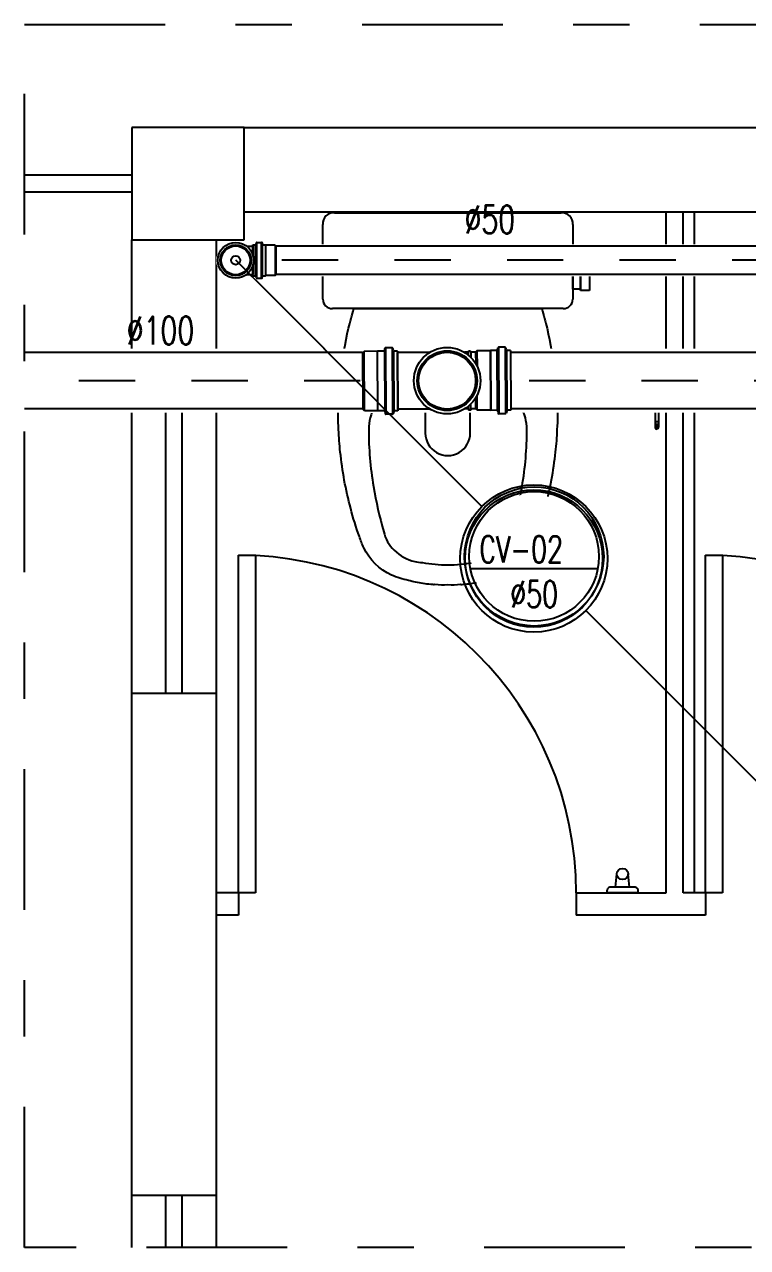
# Model space of a CAD drawing. Header units: inches. Extents: x 542787 to 543192, y 9574025 to 9574373.
# Drawn here: x 542827.791 to 542829.076, y 9574197.308 to 9574199.482 of the extents above; entities that cross this region are included whole.
import ezdxf
from ezdxf.enums import TextEntityAlignment as Align

# ---------------------------------------------------------------- set-up
doc = ezdxf.new("R2010")
doc.units = ezdxf.units.IN
doc.header["$MEASUREMENT"] = 0
for name, pattern in [('DASHDOT', [1, 0.5, -0.25, 0, -0.25]), ('DASHDOT2', [0.5, 0.25, -0.125, 0, -0.125]), ('HIDDEN2', [4.762499999999999, 3.175, -1.5875])]:
    doc.linetypes.add(name, pattern=pattern)
for name, color, linetype in [('CERCADURA', 7, 'Continuous'), ('EIXO', 8, 'Continuous'), ('I-ARQ', 8, 'Continuous'), ('I-ESGOTO', 6, 'Continuous'), ('I-NORMO_INST', 4, 'Continuous')]:
    doc.layers.add(name, color=color, linetype=linetype)
doc.styles.add('125', font='ROMANS.SHX', dxfattribs={"width": 0.7, "height": 0.25})
doc.styles.add('25', font='ROMANS.SHX', dxfattribs={"width": 0.7, "height": 0.05})
doc.styles.add('50', font='ROMANS.SHX', dxfattribs={"width": 0.7, "height": 0.1})

# ---------------------------------------------------------------- blocks, each defined once
blk = doc.blocks.new('*U292')
at = {"color": 2}
blk.add_wipeout([(-1.4056406454078446e-17, 0.05693018589969956), (4.7969167873019884, 0.05693018589969778), (4.7969167873019884, -0.056930185899696895), (-4.1943233404902006e-17, -0.05693018589969512)], dxfattribs=at)
for p, q in [((3.544799002941357e-17, 0.05), (4.796916787301988, 0.04999999999999989)), ((1.095586295295349e-17, -0.05000000000005116), (4.796916787301988, -0.05000000000005127))]:
    blk.add_line(p, q)
at = {"layer": 'EIXO', "linetype": 'DASHDOT', "ltscale": 0.01}
blk.add_line((2.320192649118979e-17, 0), (4.796916787301988, -1.115152066012885e-16), dxfattribs=at)
blk = doc.blocks.new('*U165')
at = {"color": 2}
blk.add_wipeout([(1.4528161116958252e-14, 0.028465092949835125), (4.114889344961945, 0.02846509294993016), (4.114889344961945, -0.028465092949767623), (1.4492466197986105e-14, -0.028465092949862658)], dxfattribs=at)
for p, q in [((1.465494392505207e-14, 0.02499999999998535), (4.114889344961945, 0.02500000000007953)), ((1.465494392505207e-14, -0.02500000000004024), (4.114889344961945, -0.02499999999994606))]:
    blk.add_line(p, q)
at = {"layer": 'EIXO', "linetype": 'DASHDOT', "ltscale": 0.01}
blk.add_line((1.465494392505207e-14, -1.465543679744374e-14), (4.114889344961945, 7.951886450852399e-14), dxfattribs=at)
blk = doc.blocks.new('A$C125A11A8')
for p, q in [((0, -0.05306666666666668), (0, 0.05306666666666668)), ((0, 0.05306666666666668), (0.006068645911545212, 0.05306666666666668)), ((0.007356547013263937, 0.05405490793986328), (0.008434645265690488, 0.05807842539347007)), ((0.009722546367409213, 0.05906666666666668), (0.02138582127112976, 0.05906666666666668)), ((0.009722546367409213, -0.05773333333333334), (0.009722546367409213, 0.05773333333333334)), ((0.02138582127112976, -0.05773333333333334), (0.02138582127112976, 0.05773333333333334)), ((0.02302604345220938, 0.05428379234300315), (0.0227140808685854, 0.05784954099033021)), ((0.02435430304966513, 0.05306666666666675), (0.03566077921636213, 0.05306666666666675)), ((0.02435430304966513, -0.05306666666666668), (0.02435430304966513, 0.05306666666666668)), ((0.03566077921636213, -0.05306666666666676), (0.03566077921636213, 0.05306666666666675)), ((0.03566077921636213, 0.05306666666666675), (0.03599411254969542, 0.05273333333333349)), ((0.03599411254969542, 0.05273333333333349), (0.05966077921636204, 0.05273333333333349)), ((0.05966077921636204, 0.05273333333333349), (0.05966077921636215, 0.0255128612461536)), ((0.05966077921636215, 0.05273333333333349), (0.06206077921636211, 0.05033333333333348)), ((0.06206077921636211, 0.05033333333333348), (0.07086077921636214, 0.05033333333333348)), ((0.07086077921636214, 0.05033333333333348), (0.07103575654341399, 0.05233333333333348)), ((0.07086077921636214, 0.05033333333333348), (0.07086077921636214, 0.04145806678061147)), ((0.07103575654341399, 0.05233333333333348), (0.07495246855597693, 0.05233333333333348)), ((0.07512744588302878, 0.05033333333333348), (0.07495246855597693, 0.05233333333333348)), ((0.07512744588302878, 0.05033333333333348), (0.08202335651893466, 0.05033333333333348)), ((0.07512744588302878, 0.05033333333333372), (0.07512744588302878, 0.04538266172456193)), ((0.143843310147732, 0.05033333333333348), (0.2006666666666669, 0.05033333333333348)), ((0.2006666666666667, -0.05306666666666662), (0.2006666666666667, 0.05306666666666664)), ((0.2006666666666667, 0.05306666666666664), (0.206735312578212, 0.05306666666666664)), ((0.2080232136799307, 0.05405490793986323), (0.2091013119323571, 0.05807842539347001)), ((0.2103892130340758, 0.05906666666666664), (0.2220524879377964, 0.05906666666666664)), ((0.2103892130340758, -0.05773333333333329), (0.2103892130340758, 0.0577333333333333)), ((0.2220524879377963, -0.05773333333333329), (0.2220524879377964, 0.0577333333333333)), ((0.2236927101188761, 0.0542837923430031), (0.2233807475352522, 0.05784954099033017)), ((0.2250209697163317, 0.05306666666666664), (0.2363274458830288, 0.05306666666666664)), ((0.2363274458830288, 0.05306666666666664), (0.2366607792163621, 0.05273333333333338)), ((0.2366607792163621, 0.05273333333333338), (0.2602666666666666, 0.05273333333333335)), ((0.2602666666666666, 0.05273333333333335), (0.2626666666666667, 0.05033333333333334)), ((0.2626666666666667, 0.05033333333333334), (0.2626666666666667, -0.05033333333333333)), ((0.05966077921636204, -0.05273333333333343), (0.05966077921636215, -0.02551286124615353)), ((0.07086077921636214, -0.05033333333333341), (0.07086077921636214, -0.0414580667806114)), ((0, -0.05306666666666668), (0.006068645911545212, -0.05306666666666673)), ((0.007356547013263937, -0.05405490793986337), (0.008434645265690488, -0.05807842539347008)), ((0.009722546367409213, -0.05906666666666668), (0.02138582127112976, -0.05906666666666668)), ((0.02302604345220938, -0.05428379234300314), (0.0227140808685854, -0.05784954099033023)), ((0.02435430304966513, -0.05306666666666676), (0.03566077921636213, -0.05306666666666676)), ((0.03566077921636213, -0.05306666666666676), (0.03599411254969542, -0.05273333333333343)), ((0.03599411254969542, -0.05273333333333343), (0.05966077921636204, -0.05273333333333343)), ((0.05966077921636215, -0.05273333333333343), (0.06206077921636211, -0.05033333333333341)), ((0.06206077921636211, -0.05033333333333341), (0.07086077921636214, -0.05033333333333341)), ((0.07086077921636214, -0.05033333333333341), (0.07103575654341399, -0.05233333333333341)), ((0.07103575654341399, -0.05233333333333341), (0.07495246855597693, -0.05233333333333341)), ((0.07512744588302878, -0.05033333333333341), (0.07495246855597693, -0.05233333333333341)), ((0.07512744588302878, -0.05033333333333364), (0.07512744588302878, -0.04538266172456186)), ((0.07512744588302878, -0.05033333333333341), (0.08202335651893478, -0.05033333333333348)), ((0.143843310147732, -0.05033333333333348), (0.2006666666666669, -0.05033333333333345)), ((0.2006666666666667, -0.05306666666666662), (0.206735312578212, -0.05306666666666666)), ((0.2080232136799307, -0.0540549079398633), (0.209101311932357, -0.05807842539347)), ((0.2103892130340758, -0.05906666666666663), (0.2220524879377963, -0.05906666666666663)), ((0.2236927101188761, -0.0542837923430031), (0.2233807475352522, -0.05784954099033016)), ((0.2250209697163317, -0.05306666666666659), (0.2363274458830288, -0.05306666666666659)), ((0.2363274458830288, -0.05306666666666659), (0.2366607792163621, -0.05273333333333333)), ((0.2366607792163621, -0.05273333333333333), (0.2602666666666666, -0.05273333333333333)), ((0.2602666666666666, -0.05273333333333333), (0.2626666666666667, -0.05033333333333333))]:
    blk.add_line(p, q)
at = {"color": 8}
for p, q in [((0.007091748562183864, -0.05306666666666675), (0.007091748562183864, 0.05306666666666668)), ((0.02313252815097511, -0.05306666666666668), (0.02313252815097511, 0.05306666666666668)), ((0.03599411254969542, -0.05273333333333343), (0.03599411254969542, 0.05273333333333349)), ((0.06206077921636211, 0.05033333333333348), (0.06206077921636211, 0.03001423576783105)), ((0.2006666666666667, 0.05033333333333344), (0.2006666666666665, -0.05033333333333345)), ((0.2006666666666669, 0.05033333333333348), (0.2006666666666669, -0.05033333333333345)), ((0.2077584152288506, -0.05306666666666666), (0.2077584152288506, 0.05306666666666664)), ((0.2237991948176418, -0.05306666666666662), (0.2237991948176418, 0.05306666666666664)), ((0.2363274458830288, 0.05306666666666664), (0.2363274458830288, -0.05306666666666662)), ((0.2366607792163621, 0.05273333333333338), (0.2366607792163621, -0.05273333333333333)), ((0.2602666666666666, 0.05273333333333335), (0.2602666666666666, -0.05273333333333333)), ((0.06206077921636211, -0.05033333333333341), (0.06206077921636211, -0.030014235767831))]:
    blk.add_line(p, q, dxfattribs=at)
for radius in [0.05906666666666671, 0.05066666666666671]:
    blk.add_circle((0.1129333333333334, 4.163336342344337e-17), radius)
blk.add_circle((0.1129333333333334, 4.163336342344337e-17), 0.05306666666666671, dxfattribs=at)
for centre, radius, start, end in [((0.006068645911545212, 0.0544), 0.001333333333333334, 270, 344.9999999999997), ((0.009722546367409213, 0.05773333333333334), 0.001333333333333334, 90, 165.0000000000005), ((0.02138582127112976, 0.05773333333333334), 0.001333333333333334, 4.999999999999682, 90), ((0.02435430304966513, 0.0544), 0.001333333333333334, 184.9999999999997, 270), ((0.206735312578212, 0.05439999999999998), 0.001333333333333333, 270, 345), ((0.2103892130340758, 0.0577333333333333), 0.001333333333333333, 89.99999999999999, 165.0000000000001), ((0.2220524879377964, 0.0577333333333333), 0.001333333333333333, 4.999999999999701, 89.99999999999999), ((0.2250209697163317, 0.05439999999999998), 0.001333333333333333, 184.9999999999997, 270), ((0.006068645911545212, -0.05440000000000006), 0.001333333333333334, 15.00000000000026, 90), ((0.009722546367409213, -0.05773333333333334), 0.001333333333333334, 195.0000000000003, 270), ((0.02138582127112976, -0.05773333333333334), 0.001333333333333334, 270, 355.0000000000003), ((0.02435430304966513, -0.05440000000000002), 0.001333333333333334, 90, 175.0000000000003), ((0.206735312578212, -0.0544), 0.001333333333333333, 14.99999999999992, 89.99999999999999), ((0.2103892130340758, -0.05773333333333329), 0.001333333333333333, 194.9999999999999, 270), ((0.2220524879377963, -0.05773333333333329), 0.001333333333333333, 270, 354.9999999999998), ((0.2250209697163317, -0.05439999999999996), 0.001333333333333333, 89.99999999999999, 174.9999999999998)]:
    blk.add_arc(centre, radius, start, end)
blk = doc.blocks.new('*U236')
at = {"color": 2}
blk.add_wipeout([(0.15052717909058524, -0.057009108867776936), (0.12692153302396636, -0.05711586135704794), (0.12658971052662235, -0.0574506987093229), (0.11623962345148604, -0.05749750520452854), (0.11617132719873027, -0.0583210112016537), (0.11054529781378562, -0.06352331817050028), (0.09888214217371444, -0.06357606279328326), (0.09338534868557422, -0.059397582872393856), (0.09289580281426656, -0.057603073633161556), (0.08479486089780458, -0.05763970875480065), (0.0847824999925874, -0.05490640337136249), (0.03349962396152836, -0.0551383213903755), (0.001811602320809842, -0.06532528632174628), (-0.03244296613477245, -0.05543653545415883), (-0.032608897107788096, -0.05743730629990204), (-0.04447510969635277, -0.05749096921293878), (-0.04465912979895455, -0.055491780960967324), (-0.047687535069033005, -0.05550547640485351), (-0.050076657049910184, -0.05791630534123404), (-0.07374308171138894, -0.05802333269128526), (-0.07407490420873294, -0.05835817004356034), (-0.08442499128386942, -0.058404976538765946), (-0.08449328753662518, -0.059228482535891025), (-0.09011931692156985, -0.06443078950473757), (-0.10178247256164102, -0.06448353412752056), (-0.10727926604978122, -0.06030505420663129), (-0.10776881192108892, -0.05851054496739885), (-0.11153205320483806, -0.05852756358123526), (-0.11205125112546203, 0.05628008574355442), (-0.10828800984171284, 0.05629710435739088), (-0.10781471438296703, 0.058095967881545724), (-0.10235593787102341, 0.062323992490413344), (-0.09069278223095213, 0.06237673711319633), (-0.08501993084097646, 0.05722552739647724), (-0.08494418920449343, 0.0564026727860239), (-0.07459410212935716, 0.056449479281229564), (-0.07425926477708211, 0.05611765678388558), (-0.05059284011560316, 0.0562246841339368), (-0.04818201117922264, 0.053835562153059624), (-0.04515360590914418, 0.05384925759694581), (-0.044987674936128506, 0.05585002844268913), (-0.03312146234756383, 0.055903691355725815), (-0.032937442244962055, 0.053904503103754414), (-0.00019715314102583645, 0.06328525014535086), (0.03300514785133887, 0.054202717167537745), (0.08428802388239788, 0.0544346351865507), (0.0842756629771806, 0.057167940569988945), (0.09237660489364269, 0.05720457569162812), (0.09284990035238848, 0.05900343921578291), (0.09830867686433216, 0.06323146382465053), (0.1099718325044034, 0.06328420844743352), (0.11564468389437908, 0.058132998730714425), (0.11572042553086208, 0.05731014412026114), (0.12607051260599836, 0.057356950615466695), (0.12640534995827335, 0.05702512811812277), (0.15001099602489235, 0.057131880607393715), (0.1506365816139133, 0.05219366700180947), (0.15110807555565403, -0.0520654391538459)], dxfattribs=at)
at = {"color": 2, "rotation": 0.2591085782658906}
blk.add_blockref('A$C125A11A8', (-0.11179165216515, -0.001123738918840394), dxfattribs=at)
blk = doc.blocks.new('BOLA')
at = {"style": '50', "width": 0.7, "flags": 1}
blk.add_attdef('ALTUARA', text='', height=0.002, dxfattribs=at).set_placement((0.0002598189044998103, -0.007526282018176376), align=Align.CENTER)
at = {"color": 2}
blk.add_wipeout([(-0.0034306041665807595, 0.0033065364934536066), (-0.0008967654083170473, 0.004686211450234913), (0.001845075014915952, 0.004421616255397899), (0.0035658162599924233, 0.003136439594760985), (0.0045869154381489585, 0.0013409721644020364), (0.004757098647987609, -0.0003221976317163283), (0.004227639790906332, -0.0022310630027197083), (0.002998538907342815, -0.003724135900145447), (0.001107614492865381, -0.004706918052397209), (-0.000877856180751729, -0.0047258177214453065), (-0.002579688157825187, -0.004083229391126847), (-0.0034306041665807595, -0.0033272430956159055), (-0.004508431067870951, -0.0017018725884976327), (-0.004792069764414597, -7.650210592741527e-05), (-0.004527340335873958, 0.001624467028287148)], dxfattribs=at)
at = {"color": 8}
blk.add_line((-0.004792757217217114, -0.0009053948610162968), (0.004792757217217114, -0.0009053948610162968), dxfattribs=at)
blk.add_circle((0, 0), 0.0052311550554712, dxfattribs=at)
blk.add_circle((0, 0), 0.0048775261759973)
at = {"style": '50', "width": 0.7}
blk.add_attdef('NAF', (-0.00412650687519539, -0.0004650827839335972), '', height=0.002, dxfattribs=at)
blk.add_attdef('NU', text='', height=0.002, dxfattribs=at).set_placement((0, -0.003845717468963498), align=Align.CENTER)
blk = doc.blocks.new('*U230')
at = {"color": 1, "style": '25'}
for tag, flags, p in [('DESCRICAO', 1, (2.855957336578285e-05, -0.1084798742256226)), ('MARCA', 1, (2.855957336578285e-05, -0.187664576514635)), ('QUANT.', 3, (2.855957336578285e-05, -0.2718185265573538))]:
    blk.add_attdef(tag, text='', height=0.05000000000000001, dxfattribs=dict(at, flags=flags)).set_placement(p, align=Align.CENTER)
at = {"color": 2}
blk.add_wipeout([(-0.018050280907133974, -0.031948911479572975), (-0.024772132174967612, -0.02806804884063603), (-0.03499179258175101, -0.03396837252751815), (-0.049152111994287186, -0.03396837252751729), (-0.0491521119942869, -0.02936184243798992), (-0.07180000000517069, -0.029361842437988533), (-0.0718000000051689, 4.371503159461554e-15), (-0.0718000000051671, 0.029361842437997242), (-0.04915211199428332, 0.029361842437995854), (-0.04915211199428304, 0.033968372527523244), (-0.03499179258174687, 0.033968372527522384), (-0.02477213217496419, 0.028068048840639), (-0.020037759486636785, 0.029699529059672977), (-0.009669489910769349, 0.03446528818183362), (0.008453681572822882, 0.03317149458447713), (0.020320042804290943, 0.029937011712367928), (0.02636109932668863, 0.024114942766828296), (0.03110764496911399, 0.016136551159029774), (0.03412817227211398, 0.00600183801025235), (0.03412817227211328, -0.005426668735880255), (0.030676141342453916, -0.017286438893184486), (0.026361099326685594, -0.02569609503343427), (0.01729951550128652, -0.03194942851142478), (0.007159168776448869, -0.03410575117368311), (-0.006217457064718126, -0.0345370157061341)], dxfattribs=at)
for p, q in [((-0.07004558441985699, 0.02710441558793236), (-0.0718000000051673, 0.02534999999989378)), ((-0.0718000000051673, 0.02534999999989378), (-0.07180000000517038, -0.02534999999988503)), ((-0.07004558441985699, 0.02710441558793236), (-0.05329116882785291, 0.02710441558793134)), ((-0.0530455844200316, 0.02734999999984535), (-0.05329116882785291, 0.02710441558793134)), ((-0.04836572729254673, 0.02734999999984506), (-0.0530455844200316, 0.02734999999984535)), ((-0.04713993509358073, 0.0308871557426784), (-0.04736953259270932, 0.02826284425737247)), ((-0.03737851232290074, 0.03180000000020528), (-0.04614374039374331, 0.03180000000020581)), ((-0.04614374039374337, 0.03080000000000209), (-0.04614374039374713, -0.03079999999999646)), ((-0.0373785123229008, 0.03080000000000155), (-0.03737851232290456, -0.03079999999999699)), ((-0.03641258649440526, 0.03105881904503116), (-0.03561741026351057, 0.02809118095501834)), ((-0.03030000000580746, 0.02734999999984396), (-0.03465148444229105, 0.02734999999984422)), ((-0.03030000000580746, 0.02734999999984396), (-0.03029999999853258, 0.009651424764344512)), ((-0.01919941405503623, 0.02534999999989057), (-0.03029999999853162, 0.02534999999989125)), ((-0.03029999999853376, -0.009651424764340817), (-0.03030000000581079, -0.02734999999984027)), ((-0.0700455844198603, -0.02710441558792382), (-0.07180000000517038, -0.02534999999988503)), ((-0.0700455844198603, -0.02710441558792382), (-0.05329116882785621, -0.02710441558792484)), ((-0.05304558442003493, -0.02734999999983888), (-0.05329116882785621, -0.02710441558792484)), ((-0.04836572729255006, -0.02734999999983916), (-0.05304558442003493, -0.02734999999983888)), ((-0.04713993509358449, -0.03088715574267266), (-0.04736953259271276, -0.02826284425736669)), ((-0.03737851232290462, -0.03180000000020072), (-0.04614374039374718, -0.03180000000020019)), ((-0.03641258649440905, -0.03105881904502672), (-0.035617410263514, -0.028091180955014)), ((-0.03030000000581079, -0.02734999999984027), (-0.03465148444229438, -0.02734999999984)), ((-0.01919941405503932, -0.02534999999988824), (-0.03029999999853471, -0.02534999999988756))]:
    blk.add_line(p, q)
at = {"color": 8}
for p, q in [((-0.0700455844198603, -0.02710441558792382), (-0.07004558441985699, 0.02710441558793236)), ((-0.05329116882785291, 0.02710441558793134), (-0.05329116882785621, -0.02710441558792484)), ((-0.05304558442003493, -0.02734999999983888), (-0.0530455844200316, 0.02734999999984535)), ((-0.04744939611555143, 0.02734999999984501), (-0.04744939611555476, -0.02734999999983922)), ((-0.03541881142882464, 0.02734999999984427), (-0.03541881142882797, -0.02734999999983995)), ((-0.03029999999853258, 0.009651424765254006), (-0.03029999999853162, 0.02534999999989125)), ((-0.03029999999853471, -0.02534999999988756), (-0.03029999999853376, -0.009651424765250311))]:
    blk.add_line(p, q, dxfattribs=at)
for radius in [0.03180000000000003, 0.02735000000000002]:
    blk.add_circle((0, 0), radius)
blk.add_circle((0, 0), 0.02555000000000001, dxfattribs=at)
for centre, start, end in [((-0.04836572729254667, 0.02835000000004879), 269.9999999999965, 355.0000000127951), ((-0.04614374039374337, 0.03080000000000209), 89.9999999999965, 175.0000000127951), ((-0.0373785123229008, 0.03080000000000155), 14.99999996320449, 89.9999999999965), ((-0.03465148444229098, 0.02835000000004795), 194.9999999632045, 269.9999999999965), ((-0.04836572729255013, -0.02835000000004289), 4.999999987197892, 89.9999999999965), ((-0.04614374039374713, -0.03079999999999646), 184.9999999871979, 269.9999999999965), ((-0.03737851232290456, -0.03079999999999699), 269.9999999999965, 345.0000000367885), ((-0.03465148444229444, -0.02835000000004373), 89.9999999999965, 165.0000000367885)]:
    blk.add_arc(centre, 0.001, start, end)
blk = doc.blocks.new('*U313')
for p, q in [((-1.507664479372117e-11, 0.05995301590202474), (-8.853825658738934e-12, 0.0352076630050462)), ((0.0006817638031730508, 0.05681668668415888), (-1.507664479372117e-11, 0.05995301590202474)), ((-0.0006817638317489216, 0.05681668668381599), (0.0006817638031730508, 0.05681668668415888)), ((-6.22282260442919e-12, 0.02474535289697855), (0, 0))]:
    blk.add_line(p, q)
at = {"color": 8}
blk.add_circle((-7.538322396860586e-12, 0.02997650795101237), 0.005231155055471231, dxfattribs=at)
for centre, radius in [((-7.538322396860586e-12, 0.02997650795101237), 0.00487752617599731), ((0, 0), 0.0003106419297651757)]:
    blk.add_circle(centre, radius)
blk.add_solid([(-0.0006817638317489216, 0.05681668668381599), (0.0006817638031730508, 0.05681668668415888), (-1.507664479372117e-11, 0.05995301590202474)])

msp = doc.modelspace()

# ---------------------------------------------------------------- linework, layer by layer
at = {"layer": 'I-ARQ'}
for p, q in [((542828.1814880065, 9574199.298646437), (542827.9814880054, 9574199.298646437)), ((542827.9814880054, 9574199.298646437), (542827.9814880054, 9574199.098646438)), ((542828.1814880065, 9574199.298646437), (542827.9814880054, 9574199.298646437)), ((542827.9814880054, 9574199.298646437), (542827.9814880054, 9574199.098646438)), ((542828.1814880065, 9574199.298646437), (542827.9814880054, 9574199.298646437)), ((542827.9814880054, 9574199.298646437), (542827.9814880054, 9574199.098646438)), ((542828.1814880065, 9574199.298646437), (542827.9814880054, 9574199.298646437)), ((542827.9814880054, 9574199.298646437), (542827.9814880054, 9574199.098646438)), ((542828.1814880065, 9574199.298646437), (542827.9814880054, 9574199.298646437)), ((542827.9814880054, 9574199.298646437), (542827.9814880054, 9574199.098646438)), ((542828.1814880065, 9574199.298646437), (542827.9814880054, 9574199.298646437)), ((542827.9814880054, 9574199.298646437), (542827.9814880054, 9574199.098646438)), ((542828.1814880065, 9574199.298646437), (542827.9814880054, 9574199.298646437)), ((542827.9814880054, 9574199.298646437), (542827.9814880054, 9574199.098646438)), ((542828.1814880065, 9574199.298646437), (542827.9814880054, 9574199.298646437)), ((542827.9814880054, 9574199.298646437), (542827.9814880054, 9574199.098646438)), ((542828.1814880065, 9574199.298646437), (542827.9814880054, 9574199.298646437)), ((542827.9814880054, 9574199.298646437), (542827.9814880054, 9574199.098646438)), ((542828.1814880065, 9574199.298646437), (542827.9814880054, 9574199.298646437)), ((542827.9814880054, 9574199.298646437), (542827.9814880054, 9574199.098646438)), ((542828.1814880065, 9574199.098646438), (542828.1814880065, 9574199.298646437)), ((542828.1814880065, 9574199.098646438), (542828.1814880065, 9574199.298646437)), ((542828.1814880065, 9574199.098646438), (542828.1814880065, 9574199.298646437)), ((542828.1814880065, 9574199.098646438), (542828.1814880065, 9574199.298646437)), ((542828.1814880065, 9574199.098646438), (542828.1814880065, 9574199.298646437)), ((542828.1814880065, 9574199.298646437), (542834.1264880068, 9574199.298646439)), ((542828.1814880065, 9574199.098646438), (542828.1814880065, 9574199.298646437)), ((542828.1814880065, 9574199.098646438), (542828.1814880065, 9574199.298646437)), ((542828.1814880065, 9574199.098646438), (542828.1814880065, 9574199.298646437)), ((542828.1814880065, 9574199.098646438), (542828.1814880065, 9574199.298646437)), ((542828.1814880065, 9574199.298646437), (542834.1264880068, 9574199.298646439)), ((542828.1814880065, 9574199.098646438), (542828.1814880065, 9574199.298646437)), ((542827.9814880054, 9574199.213646438), (542827.7911564916, 9574199.213646438)), ((542827.9814880054, 9574199.213646438), (542827.7911564916, 9574199.213646438)), ((542827.9814880054, 9574199.213646438), (542827.7911564916, 9574199.213646438)), ((542827.9814880054, 9574199.183646437), (542827.7911564916, 9574199.183646437)), ((542827.9814880054, 9574199.183646437), (542827.7911564916, 9574199.183646437)), ((542827.9814880054, 9574199.183646437), (542827.7911564916, 9574199.183646437)), ((542828.1814880065, 9574199.148646437), (542833.0814880069, 9574199.148646438)), ((542828.1814880065, 9574199.148646437), (542833.0814880069, 9574199.148646438)), ((542828.3421167593, 9574199.146791132), (542828.744510268, 9574199.146791132)), ((542828.9314880065, 9574197.938646438), (542828.9314880065, 9574199.146791132)), ((542828.9614880058, 9574197.938646438), (542828.9614880058, 9574199.146791132)), ((542828.9814880072, 9574197.938646438), (542828.9814880054, 9574199.148646438)), ((542828.3213135145, 9574198.993533015), (542828.3213135145, 9574199.125987887)), ((542828.7653135146, 9574199.125987887), (542828.7653135146, 9574198.993533013)), ((542827.9814880054, 9574199.098646438), (542828.1814880065, 9574199.098646438)), ((542827.9814880054, 9574199.098646438), (542828.1814880065, 9574199.098646438)), ((542827.9814880054, 9574199.098646438), (542828.1814880065, 9574199.098646438)), ((542827.9814880054, 9574199.098646438), (542828.1814880065, 9574199.098646438)), ((542827.9814880054, 9574199.098646438), (542828.1814880065, 9574199.098646438)), ((542827.9814880054, 9574199.098646438), (542828.1814880065, 9574199.098646438)), ((542827.9814880054, 9574199.098646438), (542828.1814880065, 9574199.098646438)), ((542827.9814880054, 9574199.098646438), (542828.1814880065, 9574199.098646438)), ((542827.9814880054, 9574199.098646438), (542828.1814880065, 9574199.098646438)), ((542827.9814880061, 9574197.308343878), (542827.9814880054, 9574199.098646438)), ((542827.9814880054, 9574199.098646438), (542828.1814880065, 9574199.098646438)), ((542828.1314880057, 9574199.098646438), (542828.1314880066, 9574197.308343878)), ((542828.7483135137, 9574198.976791132), (542828.3383135136, 9574198.976791132)), ((542828.9117247119, 9574198.886381242), (542828.9117247119, 9574198.86021469)), ((542828.9177247129, 9574198.882523028), (542828.9117247119, 9574198.882523028)), ((542828.9177247129, 9574198.880406342), (542828.9117247119, 9574198.880406342)), ((542828.9177247129, 9574198.876381243), (542828.9117247119, 9574198.876381243)), ((542828.9177247129, 9574198.886381242), (542828.9177247129, 9574198.86021469)), ((542828.8964880063, 9574198.83572297), (542828.8964880063, 9574198.861569904)), ((542828.900021487, 9574198.83572297), (542828.900021487, 9574198.861569904)), ((542828.900021487, 9574198.86021469), (542828.9294279377, 9574198.86021469)), ((542828.9294279377, 9574198.833664307), (542828.9294279377, 9574198.863628566)), ((542828.900021487, 9574198.837078186), (542828.9294279377, 9574198.837078186)), ((542828.9117247119, 9574198.837078186), (542828.9117247119, 9574198.765646437)), ((542828.9177247129, 9574198.837078186), (542828.9177247129, 9574198.765646437)), ((542828.9177247129, 9574198.775646437), (542828.9117247119, 9574198.775646437)), ((542828.9177247129, 9574198.770594086), (542828.9117247119, 9574198.770594086)), ((542828.9177247129, 9574198.767304992), (542828.9117247119, 9574198.767304992)), ((542828.9176042351, 9574198.764804805), (542828.9118451896, 9574198.764804805)), ((542828.1714880067, 9574197.938646438), (542828.1714880067, 9574198.538646437)), ((542828.201488006, 9574198.538646437), (542828.201488006, 9574197.938646438)), ((542829.0014880068, 9574197.938646438), (542829.0014880068, 9574198.538646437)), ((542829.0014880068, 9574198.538646437), (542829.0314880061, 9574198.538646437)), ((542829.0314880061, 9574198.538646437), (542829.0314880061, 9574197.938646438)), ((542828.8412874351, 9574197.948646437), (542828.8438158511, 9574197.972109612)), ((542828.8663442648, 9574197.948646437), (542828.8638158507, 9574197.972109612)), ((542828.8265704542, 9574197.938646438), (542828.8265704542, 9574197.943646438)), ((542828.8764055587, 9574197.948646437), (542828.831570455, 9574197.948646437)), ((542828.8814055576, 9574197.938646438), (542828.8814055576, 9574197.943646438)), ((542828.1714880067, 9574197.938646438), (542828.1314880057, 9574197.938646438)), ((542828.1714880067, 9574197.938646438), (542828.1714880067, 9574197.898646437)), ((542828.7714880063, 9574197.938646438), (542828.9314880065, 9574197.938646438)), ((542828.7714880063, 9574197.938646438), (542828.7714880063, 9574197.898646438)), ((542828.8814055576, 9574197.938646438), (542828.8265704542, 9574197.938646438)), ((542829.0014880068, 9574197.938646438), (542828.9614880058, 9574197.938646438)), ((542829.0014880068, 9574197.938646438), (542829.0014880068, 9574197.898646438)), ((542829.0314880061, 9574197.938646438), (542829.0014880068, 9574197.938646438)), ((542828.1714880067, 9574197.898646437), (542828.1314880057, 9574197.898646437)), ((542829.0014880068, 9574197.898646438), (542828.7714880063, 9574197.898646438)), ((542828.9614880058, 9574197.898646438), (542828.9314880065, 9574197.898646438))]:
    msp.add_line(p, q, dxfattribs=at)
at = {"layer": 'I-ARQ', "linetype": 'ByBlock'}
for p, q in [((542828.795313514, 9574199.044791134), (542828.7793135132, 9574199.044791132)), ((542828.7793135132, 9574199.008791134), (542828.7793135132, 9574199.044791132)), ((542828.795313514, 9574199.044791134), (542828.795313514, 9574199.008791134)), ((542828.795313514, 9574199.008791134), (542828.7793135132, 9574199.008791134))]:
    msp.add_line(p, q, dxfattribs=at)
at = {"layer": 'I-ARQ', "linetype": 'HIDDEN2'}
for p, q in [((542828.1314880057, 9574198.793646438), (542827.9814880054, 9574198.793646438)), ((542828.0414880059, 9574198.793646438), (542828.0414880059, 9574198.293646438)), ((542828.0714880071, 9574198.293646438), (542828.0714880071, 9574198.793646438)), ((542828.1714880067, 9574198.538646437), (542828.201488006, 9574198.538646437)), ((542827.9814880072, 9574198.293646438), (542828.1314880057, 9574198.293646438)), ((542828.201488006, 9574197.938646438), (542828.1714880067, 9574197.938646438)), ((542828.1314880057, 9574197.400843786), (542827.9814880072, 9574197.400843786)), ((542828.0414880059, 9574197.400843786), (542828.0414880059, 9574197.308343878)), ((542828.0714880071, 9574197.308343878), (542828.0714880071, 9574197.400843786))]:
    msp.add_line(p, q, dxfattribs=at)
at = {"layer": 'I-ARQ', "linetype": 'ByBlock'}
for points in [[(542828.3213135145, 9574199.070791133), (542828.3213135145, 9574199.052791134), (542828.3184270702, 9574199.052791134, -0.1977632689674485), (542828.318237641, 9574199.052893195, -0.1614043814207593), (542828.3153137072, 9574199.061867248, -0.1588021624921353), (542828.318237641, 9574199.070689071, -0.1977632684785362), (542828.3184270702, 9574199.070791133)], [(542828.7681999571, 9574199.070791133, -0.1977632685358939), (542828.7683893862, 9574199.070689071, -0.1588296614390352), (542828.7713133293, 9574199.061865639, -0.1613768603797785), (542828.7683893862, 9574199.052893195, -0.1977632673793083), (542828.7681999571, 9574199.052791134), (542828.7653135146, 9574199.052791134), (542828.7653135146, 9574199.070791133)]]:
    msp.add_lwpolyline(points, format="xyb", close=True, dxfattribs=at)
msp.add_lwpolyline([(542828.7793135132, 9574199.042291133), (542828.7793135132, 9574199.011291133), (542828.7653135146, 9574199.011291133), (542828.7653135146, 9574199.042291133)], close=True, dxfattribs=at)
at = {"layer": 'I-ARQ'}
for points in [[(542828.7103135131, 9574198.976791132, 0.003881929078496128), (542828.7198135137, 9574198.941791134, -0.02425756239102132), (542828.7338135141, 9574198.861791134, -0.02486024796800002), (542828.7378135129, 9574198.811791133, -0.03332408691484121), (542828.7373135138, 9574198.761791132, -0.02486024796198055), (542828.7343135133, 9574198.721791133, -0.0122680919491295), (542828.727313514, 9574198.671791133, -0.01580632664174302), (542828.715813513, 9574198.621791134, -0.02669851269437136), (542828.7003135133, 9574198.571791133, -0.0219192882632208), (542828.692813513, 9574198.551791133, -0.1746751027204507), (542828.6433135133, 9574198.503291134, -0.04545246287305319), (542828.6133135139, 9574198.493791133, -0.02285623742803964), (542828.6004319947, 9574198.490626998, -0.04128889696704695), (542828.5737225852, 9574198.486622179, -0.03916587666473456), (542828.5680187728, 9574198.486174703, -0.01289884178881089), (542828.5661325651, 9574198.48622337, -0.04333022710920281), (542828.5433135136, 9574198.485791134, -0.04333022710801136), (542828.5204944621, 9574198.48622337, -0.05209103455402047), (542828.5129044439, 9574198.486622179, -0.04128889696403722), (542828.4861950326, 9574198.490626998, -0.02285623743365418), (542828.4733135133, 9574198.493791133, -0.04545246287448126), (542828.443313514, 9574198.503291134, -0.174675102722782), (542828.3938135143, 9574198.551791133, -0.02191928826179226), (542828.386313514, 9574198.571791133, -0.02669851269472122), (542828.3708135142, 9574198.621791134, -0.01580632664113115), (542828.3593135133, 9574198.671791133, -0.01226809194943436), (542828.352313514, 9574198.721791133, -0.02486024796162348), (542828.3493135135, 9574198.761791132, -0.033324086914158), (542828.3488135143, 9574198.811791133, -0.02486024796669097), (542828.3528135131, 9574198.861791132, -0.02425756239177269), (542828.3668135136, 9574198.941791134, 0.003881929078581526), (542828.3763135142, 9574198.976791132)], [(542828.4397403646, 9574198.834111156, 0.234637924595879), (542828.4028136703, 9574198.761839317, 0.04466605005258057), (542828.411395901, 9574198.660799094, 0.03151538308482572), (542828.4294958051, 9574198.580308575, 0.1510631570258921), (542828.448114955, 9574198.547502985, 0.1480944581766866), (542828.4845502126, 9574198.527549347, 0.0310733251326763), (542828.4981651298, 9574198.52537348, 0.03505525793111864), (542828.5433135136, 9574198.521289894, 0.03505525793152155), (542828.5884618975, 9574198.52537348, 0.03107332511782742), (542828.6020768146, 9574198.527549347, 0.1480944581961065), (542828.6385120723, 9574198.547502985, 0.1510631570276004), (542828.657131224, 9574198.580308575, 0.03151538308450955), (542828.6752311263, 9574198.660799094, 0.0446660500538436), (542828.6838133569, 9574198.761839317, 0.2346379248391277), (542828.6468866627, 9574198.834111156, 0.1293446301634582), (542828.6041532132, 9574198.851232976, 0.04133135559367305), (542828.5433135136, 9574198.855791321, 0.04133135559359599), (542828.482473814, 9574198.851232976, 0.129344630402909)]]:
    msp.add_lwpolyline(points, format="xyb", close=True, dxfattribs=at)
at = {"layer": 'I-ARQ', "linetype": 'ByBlock'}
msp.add_lwpolyline([(542828.5033135145, 9574198.820791133), (542828.5033131625, 9574198.755624466, 1.002090901274499), (542828.5833135146, 9574198.755791133), (542828.5833135146, 9574198.820791133, 0.05428196257395258), (542828.5433135136, 9574198.825146524, 0.05428196257500511), (542828.5033135145, 9574198.820791133, -1.565360063958121)], format="xyb", dxfattribs=at)
at = {"layer": 'I-ARQ'}
for centre, radius in [((542828.9147247124, 9574198.886381242), 0.003000000000000114), ((542828.8538158509, 9574197.972109612), 0.009999999999990905)]:
    msp.add_circle(centre, radius, dxfattribs=at)
for centre, radius, start, end in [((542828.3402151364, 9574199.12788951), 0.01899703990522041, 84.25501251383405, 185.7449839393061), ((542828.7464118908, 9574199.12788951), 0.01899703990522041, 354.2550125138339, 95.74498748616597), ((542828.3376920457, 9574198.993162073), 0.01638273247023158, 178.7025873285705, 272.1739973051049), ((542828.7489349815, 9574198.993162073), 0.0163827324702609, 267.8260039786813, 1.29741053754263), ((542828.8982547458, 9574198.861153036), 0.001815254831440379, 13.27628706094529, 166.7237129390547), ((542828.930457973, 9574198.863948405), 0.001078548363053017, 342.7497607347248, 197.2502392652752), ((542828.8982547458, 9574198.83613984), 0.001815254831440379, 193.2762870609453, 346.7237129390547), ((542828.930457973, 9574198.833344469), 0.001078548363053017, 162.7497607347248, 17.25023926527518), ((542828.9147247124, 9574198.765646437), 0.003000000000007219, 180, 0), ((542828.1714880067, 9574197.938646438), 0.6000000000000227, 0, 90), ((542829.0014880068, 9574197.938646438), 0.6000000000000227, 0, 90), ((542828.831570455, 9574197.943646438), 0.004999999999995453, 90, 180), ((542828.8764055587, 9574197.943646438), 0.004999999999995453, 0, 90)]:
    msp.add_arc(centre, radius, start, end, dxfattribs=at)

# ---------------------------------------------------------------- texts
at = {"layer": 'I-NORMO_INST', "style": '125', "width": 0.7}
msp.add_text('%%C50', height=0.05, dxfattribs=at).set_placement((542828.573042744, 9574199.110115208))

# ---------------------------------------------------------------- next in the draw order: block references
at = {"layer": 'I-ESGOTO', "rotation": 180}
msp.add_blockref('*U165', (542832.3485515557, 9574199.062555138), dxfattribs=at)
at = {"layer": 'I-ESGOTO', "color": 2, "rotation": 180}
msp.add_blockref('*U292', (542832.5878592815, 9574198.848646438), dxfattribs=at)
at = {"layer": 'I-NORMO_INST', "xscale": 23.62204724409449, "yscale": 23.62204724409449, "zscale": 23.62204724409449}
msp.add_blockref('BOLA', (542828.6967827057, 9574198.5363226), dxfattribs=at).add_auto_attribs({'NAF': 'CV-02', 'NU': '%%c50'})

# ---------------------------------------------------------------- next in the draw order: block references
at = {"layer": 'I-ESGOTO', "rotation": 180}
msp.add_blockref('*U230', (542828.1663471862, 9574199.062555138), dxfattribs=at)
at = {"layer": 'I-ESGOTO', "color": 2, "rotation": 180}
msp.add_blockref('*U236', (542828.5433135118, 9574198.848033635), dxfattribs=at)

# ---------------------------------------------------------------- next in the draw order: texts
at = {"layer": 'I-NORMO_INST', "style": '125', "width": 0.7}
msp.add_text('%%C100', height=0.05, dxfattribs=at).set_placement((542827.9726365592, 9574198.912800461))

# ---------------------------------------------------------------- next in the draw order: linework, layer by layer
at = {"layer": 'CERCADURA', "color": 9, "linetype": 'DASHDOT2'}
msp.add_lwpolyline([(542827.7911564916, 9574199.481627025), (542839.0577815049, 9574199.481627025), (542839.0577815049, 9574197.308343878), (542827.7911564916, 9574197.308343878)], close=True, dxfattribs=at)

# ---------------------------------------------------------------- next in the draw order: block references
at = {"layer": 'I-NORMO_INST', "xscale": 25, "yscale": 25, "zscale": 25, "rotation": 224.9999999999999}
msp.add_blockref('*U313', (542828.1663471862, 9574199.062555138), dxfattribs=at)

doc.saveas('drawing.dxf')
